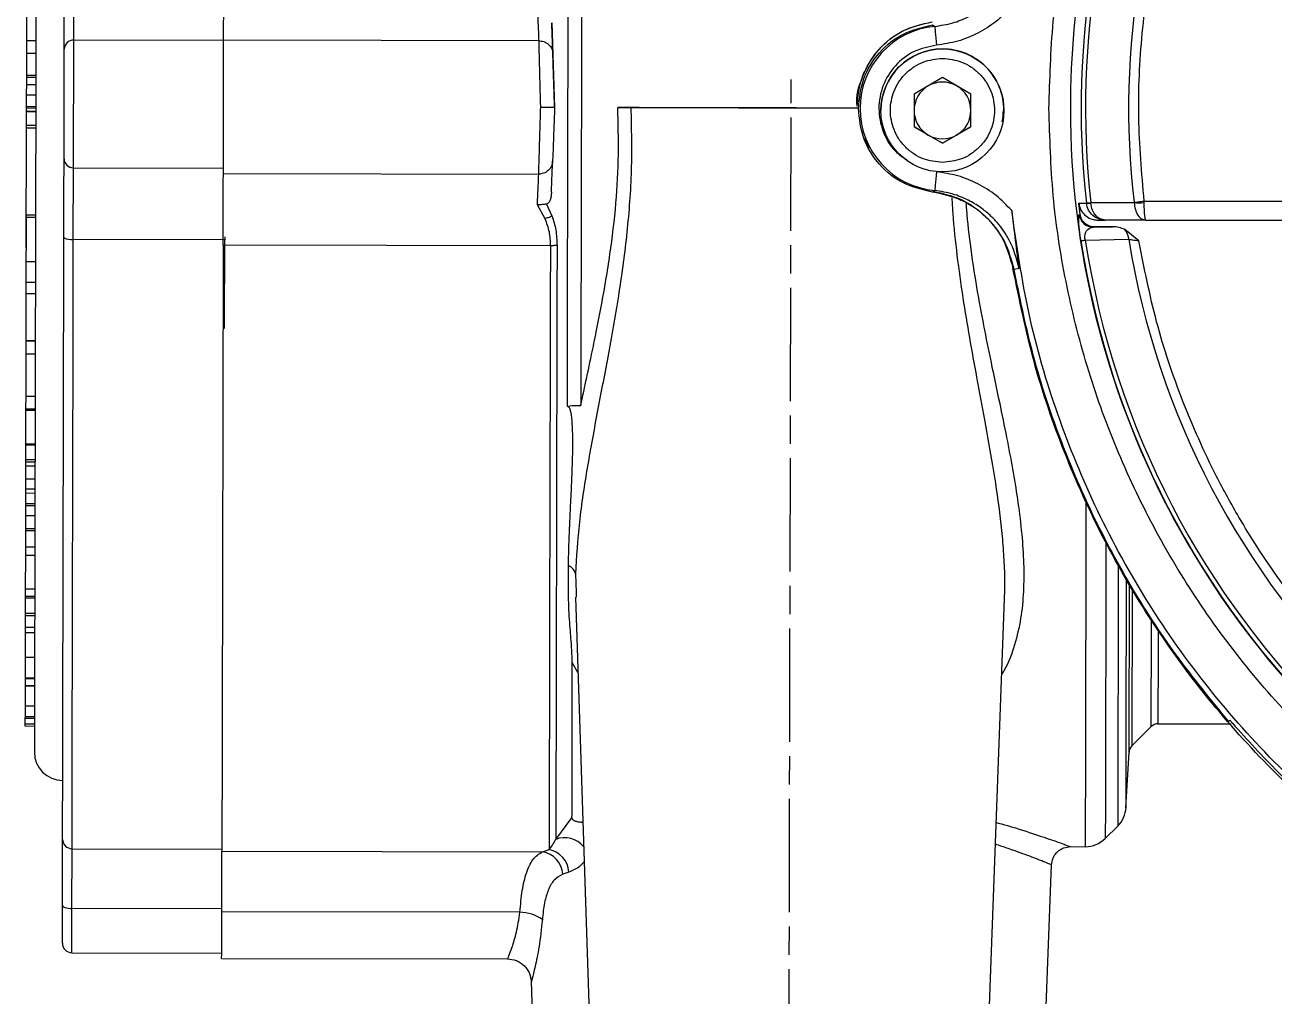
# Model space of a CAD drawing. Header units: millimetres. Extents: x 2251 to 4395, y 932 to 2449.
# Drawn here: x 2674.6 to 2806.7, y 2116.7 to 2219.3 of the extents above; entities that cross this region are included whole.
import ezdxf

# ---------------------------------------------------------------- set-up
doc = ezdxf.new("R2010")
doc.units = ezdxf.units.MM
doc.linetypes.add('AM_ISO08W050', pattern=[18, 12, -1.5, 3, -1.5])
doc.layers.add('AM_7', color=4, linetype='AM_ISO08W050', lineweight=25)

msp = doc.modelspace()

# ---------------------------------------------------------------- linework, layer by layer
at = {"color": 7, "linetype": 'Continuous', "lineweight": 25}
for p, q in [((2679.786, 2217.674), (2679.803, 2225.247)), ((2674.794, 2221.364), (2674.786, 2217.625)), ((2730.321, 2219.505), (2730.614, 2210.56)), ((2770.544, 2219.279), (2770.794, 2219.129)), ((2674.786, 2217.625), (2674.783, 2216.295)), ((2674.786, 2217.625), (2675.786, 2217.623)), ((2679.758, 2204.194), (2679.786, 2217.674)), ((2695.629, 2217.64), (2679.786, 2217.674)), ((2728.931, 2217.612), (2695.629, 2217.683)), ((2674.783, 2216.034), (2674.781, 2215.399)), ((2674.783, 2216.295), (2675.783, 2216.293)), ((2674.783, 2216.295), (2674.783, 2216.116)), ((2674.783, 2216.116), (2674.783, 2216.034)), ((2674.779, 2214.185), (2674.778, 2213.984)), ((2674.781, 2215.052), (2674.779, 2214.185)), ((2674.781, 2215.399), (2674.781, 2215.052)), ((2674.777, 2213.145), (2674.774, 2211.893)), ((2674.776, 2213.001), (2675.776, 2212.999)), ((2674.778, 2213.753), (2674.777, 2213.145)), ((2674.778, 2213.984), (2675.778, 2213.982)), ((2674.778, 2213.984), (2674.778, 2213.753)), ((2674.778, 2213.753), (2675.778, 2213.751)), ((2771.614, 2213.712), (2768.614, 2211.98)), ((2774.614, 2211.98), (2771.614, 2213.712)), ((2674.774, 2211.893), (2674.771, 2210.679)), ((2674.774, 2211.893), (2675.774, 2211.89)), ((2768.614, 2211.98), (2768.614, 2208.516)), ((2774.614, 2208.516), (2774.614, 2211.98)), ((2674.77, 2210.189), (2675.77, 2210.187)), ((2674.77, 2210.189), (2674.77, 2210.131)), ((2674.771, 2210.679), (2675.771, 2210.677)), ((2674.771, 2210.506), (2675.771, 2210.504)), ((2730.614, 2210.56), (2730.614, 2210.56)), ((2737.286, 2210.546), (2762.731, 2210.492)), ((2762.614, 2210.687), (2762.614, 2210.687)), ((2765.114, 2210.255), (2765.114, 2210.255)), ((2765.174, 2210.255), (2765.174, 2210.254)), ((2778.114, 2210.241), (2778.114, 2210.241)), ((2674.77, 2210.131), (2675.77, 2210.129)), ((2674.767, 2208.424), (2674.739, 2195.694)), ((2674.767, 2208.7), (2675.767, 2208.698)), ((2674.767, 2208.7), (2674.767, 2208.424)), ((2674.767, 2208.424), (2675.767, 2208.422)), ((2768.614, 2208.516), (2771.614, 2206.783)), ((2770.114, 2207.65), (2768.614, 2208.516)), ((2771.614, 2206.783), (2770.114, 2207.65)), ((2771.614, 2206.783), (2774.614, 2208.516)), ((2773.114, 2207.65), (2771.614, 2206.783)), ((2774.614, 2208.516), (2773.114, 2207.65)), ((2763.928, 2206.281), (2763.295, 2207.336)), ((2771.614, 2206.783), (2771.614, 2206.783)), ((2679.741, 2196.621), (2679.758, 2204.194)), ((2679.758, 2204.194), (2695.6, 2204.16)), ((2695.599, 2203.587), (2728.901, 2203.516)), ((2770.544, 2201.627), (2770.794, 2201.776)), ((2728.765, 2200.293), (2729.589, 2198.835)), ((2729.757, 2200.356), (2730.337, 2199.099)), ((2786.025, 2200.443), (2786.83, 2200.441)), ((2786.163, 2199.267), (2786.025, 2200.443)), ((2786.828, 2200.459), (2786.83, 2200.441)), ((2787.29, 2200.51), (2791.876, 2200.502)), ((2787.296, 2200.441), (2787.29, 2200.51)), ((2791.876, 2200.502), (2791.873, 2200.542)), ((2792.898, 2200.662), (2843.589, 2200.662)), ((2792.898, 2200.662), (2792.901, 2200.502)), ((2674.746, 2198.96), (2675.746, 2198.958)), ((2675.747, 2199.181), (2674.747, 2199.183)), ((2786.068, 2199.234), (2786.163, 2199.267)), ((2788.016, 2198.662), (2788.804, 2198.662)), ((2788.804, 2198.662), (2788.512, 2198.715)), ((2788.804, 2198.662), (2788.541, 2198.724)), ((2793.099, 2198.662), (2788.804, 2198.662)), ((2793.099, 2198.662), (2843.589, 2198.662)), ((2787.555, 2197.919), (2789.596, 2197.952)), ((2789.596, 2197.952), (2787.652, 2197.952)), ((2792.378, 2196.478), (2790.904, 2197.653)), ((2695.741, 2196.587), (2679.741, 2196.621)), ((2730.169, 2195.944), (2695.583, 2196.018)), ((2695.721, 2187.201), (2695.741, 2196.587)), ((2695.742, 2196.874), (2695.741, 2196.587)), ((2786.707, 2196.546), (2791.307, 2196.629)), ((2674.736, 2194.273), (2674.732, 2192.098)), ((2674.736, 2194.273), (2675.736, 2194.271)), ((2779.711, 2193.544), (2779.194, 2193.425)), ((2674.732, 2192.098), (2674.729, 2190.907)), ((2674.732, 2192.098), (2675.732, 2192.096)), ((2674.729, 2190.907), (2674.719, 2185.947)), ((2674.729, 2190.907), (2675.729, 2190.905)), ((2674.718, 2185.914), (2674.715, 2184.526)), ((2674.719, 2185.947), (2674.718, 2185.914)), ((2674.718, 2185.914), (2675.718, 2185.912)), ((2674.719, 2185.947), (2675.719, 2185.945)), ((2674.715, 2184.526), (2674.706, 2180.041)), ((2674.715, 2184.526), (2675.715, 2184.523)), ((2674.706, 2180.041), (2674.703, 2178.727)), ((2674.706, 2180.041), (2675.706, 2180.039)), ((2674.703, 2178.565), (2674.695, 2175.02)), ((2674.703, 2178.727), (2675.703, 2178.725)), ((2674.703, 2178.727), (2674.703, 2178.565)), ((2674.703, 2178.565), (2675.703, 2178.563)), ((2674.695, 2174.918), (2674.692, 2173.352)), ((2674.695, 2175.02), (2675.695, 2175.018)), ((2674.695, 2175.02), (2674.695, 2174.918)), ((2674.695, 2175.02), (2674.695, 2174.918)), ((2674.695, 2174.918), (2675.695, 2174.916)), ((2674.692, 2173.344), (2674.689, 2172.007)), ((2674.692, 2173.352), (2675.692, 2173.35)), ((2674.689, 2172.007), (2674.686, 2170.955)), ((2674.69, 2172.699), (2675.69, 2172.697)), ((2674.691, 2173.125), (2675.691, 2173.123)), ((2674.687, 2171.3), (2675.687, 2171.298)), ((2674.684, 2169.818), (2674.682, 2168.705)), ((2674.684, 2169.818), (2675.684, 2169.816)), ((2674.685, 2170.267), (2675.685, 2170.264)), ((2674.681, 2168.491), (2674.679, 2167.425)), ((2674.682, 2168.705), (2674.681, 2168.491)), ((2674.681, 2168.491), (2675.681, 2168.489)), ((2674.682, 2168.705), (2675.682, 2168.702)), ((2674.679, 2167.425), (2674.676, 2166.081)), ((2674.679, 2167.425), (2675.679, 2167.423)), ((2674.676, 2165.867), (2674.672, 2164.116)), ((2674.676, 2166.081), (2675.676, 2166.079)), ((2674.676, 2166.081), (2674.676, 2165.867)), ((2674.676, 2165.867), (2675.676, 2165.865)), ((2674.672, 2164.116), (2674.67, 2163.256)), ((2674.672, 2164.116), (2675.672, 2164.114)), ((2674.67, 2163.256), (2674.662, 2159.679)), ((2674.67, 2163.256), (2675.67, 2163.254)), ((2790.197, 2162.279), (2790.138, 2134.619)), ((2732.819, 2161.282), (2732.892, 2159.311)), ((2791.336, 2142.435), (2791.374, 2160.196)), ((2674.66, 2158.733), (2674.657, 2157.123)), ((2674.661, 2158.916), (2674.66, 2158.733)), ((2674.66, 2158.733), (2675.66, 2158.731)), ((2674.662, 2159.679), (2674.661, 2158.916)), ((2674.661, 2158.916), (2675.661, 2158.914)), ((2674.662, 2159.679), (2675.662, 2159.677)), ((2732.818, 2158.823), (2734.4, 2110.552)), ((2732.892, 2159.311), (2732.91, 2158.826)), ((2778.175, 2158.628), (2778.178, 2158.799)), ((2791.664, 2159.76), (2791.629, 2143.089)), ((2776.4, 2110.462), (2778.185, 2158.627)), ((2674.656, 2156.869), (2674.654, 2155.647)), ((2674.657, 2157.123), (2674.656, 2156.869)), ((2674.656, 2156.869), (2675.656, 2156.866)), ((2674.657, 2157.123), (2675.657, 2157.121)), ((2674.653, 2155.08), (2674.647, 2152.478)), ((2674.654, 2155.647), (2674.653, 2155.08)), ((2674.653, 2155.08), (2675.653, 2155.078)), ((2674.654, 2155.647), (2675.654, 2155.645)), ((2674.647, 2152.478), (2674.642, 2150.284)), ((2674.647, 2152.478), (2675.647, 2152.476)), ((2733.079, 2150.849), (2732.489, 2151.909)), ((2674.641, 2149.476), (2674.64, 2149.432)), ((2674.642, 2150.216), (2674.641, 2149.476)), ((2674.641, 2149.476), (2675.641, 2149.474)), ((2674.642, 2150.284), (2675.642, 2150.281)), ((2674.642, 2150.284), (2674.642, 2150.216)), ((2674.642, 2150.216), (2675.642, 2150.214)), ((2674.64, 2149.432), (2674.636, 2147.336)), ((2674.64, 2149.432), (2675.64, 2149.43)), ((2674.636, 2147.336), (2674.634, 2146.202)), ((2674.636, 2147.336), (2675.636, 2147.334)), ((2674.633, 2146.03), (2674.632, 2145.415)), ((2674.634, 2146.202), (2674.633, 2146.03)), ((2674.633, 2146.03), (2675.633, 2146.028)), ((2674.634, 2146.202), (2675.634, 2146.199)), ((2801.865, 2145.699), (2801.976, 2145.81)), ((2674.632, 2145.415), (2674.631, 2145.194)), ((2674.631, 2145.194), (2675.631, 2145.192)), ((2674.632, 2145.415), (2675.632, 2145.413)), ((2791.629, 2143.089), (2793.681, 2145.133)), ((2794.389, 2145.424), (2802.138, 2145.408)), ((2791.014, 2136.546), (2791.336, 2142.435)), ((2730.742, 2133.216), (2732.454, 2135.48)), ((2733.393, 2135.036), (2733.596, 2135.089)), ((2733.393, 2135.036), (2733.599, 2134.984)), ((2788.828, 2133.315), (2790.138, 2134.619)), ((2785.147, 2132.444), (2786.705, 2132.441)), ((2679.59, 2125.903), (2679.604, 2132.225)), ((2679.604, 2132.225), (2695.446, 2132.191)), ((2695.446, 2131.983), (2729.322, 2131.91)), ((2729.322, 2131.91), (2730.032, 2132.13)), ((2732.132, 2129.762), (2731.481, 2129.535)), ((2782.4, 2110.45), (2783.144, 2130.518)), ((2679.58, 2121.234), (2679.59, 2125.903)), ((2695.433, 2125.869), (2679.59, 2125.903)), ((2726.949, 2125.503), (2695.432, 2125.571)), ((2679.58, 2121.234), (2695.423, 2121.2)), ((2695.422, 2120.636), (2725.658, 2120.571)), ((2728.15, 2118.189), (2728.4, 2110.565))]:
    msp.add_line(p, q, dxfattribs=at)
at = {"color": 7, "linetype": 'Continuous', "lineweight": 25, "flags": 128}
for points in [[(2733.467, 2221.969), (2733.455, 2216.52), (2733.443, 2211.042), (2733.432, 2205.561), (2733.42, 2200.105), (2733.409, 2194.701), (2733.397, 2189.375), (2733.386, 2184.154), (2733.375, 2179.063)], [(2731.961, 2178.95), (2731.971, 2183.886), (2731.982, 2188.943), (2731.993, 2194.099), (2732.004, 2199.331), (2732.016, 2204.613), (2732.027, 2209.924), (2732.038, 2215.236), (2732.05, 2220.528)], [(2770.794, 2219.129), (2770.798, 2219.085), (2770.809, 2218.968), (2770.826, 2218.782), (2770.85, 2218.534), (2770.878, 2218.234), (2770.911, 2217.893), (2770.946, 2217.523), (2770.982, 2217.139)], [(2770.982, 2203.767), (2770.946, 2203.383), (2770.911, 2203.013), (2770.878, 2202.672), (2770.85, 2202.372), (2770.826, 2202.124), (2770.809, 2201.938), (2770.798, 2201.82), (2770.794, 2201.776)], [(2786.828, 2200.459), (2786.842, 2200.46), (2786.869, 2200.463), (2786.91, 2200.468), (2786.963, 2200.474), (2787.028, 2200.481), (2787.105, 2200.489), (2787.192, 2200.499), (2787.29, 2200.51)], [(2791.873, 2200.542), (2791.98, 2200.555), (2792.095, 2200.568), (2792.217, 2200.583), (2792.346, 2200.598), (2792.48, 2200.613), (2792.617, 2200.629), (2792.757, 2200.646), (2792.898, 2200.662)], [(2787.555, 2197.919), (2787.609, 2197.937), (2787.652, 2197.952)], [(2679.604, 2132.225), (2679.606, 2133.365), (2679.609, 2134.857), (2679.613, 2136.692), (2679.618, 2138.864), (2679.623, 2141.361), (2679.629, 2144.174), (2679.636, 2147.288), (2679.643, 2150.691), (2679.651, 2154.366), (2679.659, 2158.297), (2679.668, 2162.466), (2679.678, 2166.854), (2679.688, 2171.442), (2679.698, 2176.209), (2679.708, 2181.133), (2679.719, 2186.192), (2679.73, 2191.362), (2679.741, 2196.621)], [(2730.169, 2195.944), (2730.157, 2190.484), (2730.145, 2185.123), (2730.134, 2179.886), (2730.123, 2174.799), (2730.113, 2169.887), (2730.103, 2165.173), (2730.093, 2160.681), (2730.084, 2156.433), (2730.076, 2152.45), (2730.068, 2148.751), (2730.06, 2145.353), (2730.054, 2142.275), (2730.048, 2139.53), (2730.043, 2137.132), (2730.038, 2135.093), (2730.035, 2133.423), (2730.032, 2132.13)], [(2730.876, 2195.996), (2730.865, 2190.764), (2730.854, 2185.622), (2730.843, 2180.592), (2730.832, 2175.698), (2730.822, 2170.961), (2730.813, 2166.404), (2730.803, 2162.046), (2730.794, 2157.907), (2730.786, 2154.006), (2730.778, 2150.36), (2730.771, 2146.986), (2730.764, 2143.9), (2730.758, 2141.115), (2730.753, 2138.644), (2730.749, 2136.497), (2730.745, 2134.685), (2730.742, 2133.216)], [(2786.247, 2196.475), (2786.261, 2196.477), (2786.289, 2196.481), (2786.329, 2196.488), (2786.381, 2196.496), (2786.446, 2196.506), (2786.523, 2196.518), (2786.61, 2196.531), (2786.707, 2196.546)], [(2786.783, 2169.183), (2786.781, 2168.326), (2786.772, 2164.022), (2786.763, 2159.927), (2786.755, 2156.059), (2786.747, 2152.435), (2786.74, 2149.072), (2786.733, 2145.984), (2786.727, 2143.186), (2786.722, 2140.691), (2786.717, 2138.508), (2786.714, 2136.649), (2786.71, 2135.122), (2786.708, 2133.933), (2786.706, 2133.087), (2786.705, 2132.59), (2786.705, 2132.441)], [(2788.894, 2164.5), (2788.892, 2163.459), (2788.883, 2159.399), (2788.875, 2155.577), (2788.868, 2152.01), (2788.861, 2148.715), (2788.854, 2145.707), (2788.848, 2143), (2788.843, 2140.606), (2788.839, 2138.538), (2788.835, 2136.803), (2788.832, 2135.411), (2788.83, 2134.369), (2788.828, 2133.68), (2788.828, 2133.347), (2788.828, 2133.315)], [(2678.591, 2126.256), (2678.61, 2126.188), (2678.667, 2126.122), (2678.759, 2126.061), (2678.883, 2126.007), (2679.035, 2125.963), (2679.208, 2125.93), (2679.395, 2125.91), (2679.59, 2125.903)]]:
    msp.add_lwpolyline(points, dxfattribs=at)
at = {"color": 7, "linetype": 'Continuous', "lineweight": 25}
msp.add_circle((2771.614, 2210.248), 6.5, dxfattribs=at)
for centre, radius, start, end in [((2876.614, 2210.452), 91.48, 295.79271, 180), ((2876.614, 2210.452), 90.341, 353.64897, 186.35103), ((2876.614, 2210.452), 89.875, 353.64897, 186.35103), ((2876.614, 2210.452), 85.319, 353.33017, 186.66983), ((2771.614, 2210.453), 8.715, 95.40246, 264.59754), ((2679.753, 2216.705), 0.97, 88.05077, 177.92611), ((2771.614, 2210.248), 6.5, 90, 179.93876), ((2771.614, 2210.248), 6.5, 359.93876, 90), ((2771.614, 2210.248), 3, 120, 180), ((2771.614, 2210.248), 3, 60, 120), ((2771.614, 2210.248), 3, 0, 60), ((2771.614, 2210.248), 3, 180, 240), ((2771.614, 2210.248), 3, 300, 0), ((2876.614, 2210.452), 91.48, 180, 290.22656), ((2771.614, 2210.248), 3, 240, 300), ((2679.729, 2205.163), 0.97, 181.82891, 271.70426), ((2787.063, 2202.267), 1.84, 262.72784, 277.27081), ((2792.388, 2214.824), 14.332, 267.94958, 272.05017), ((2787.557, 2199.419), 1.5, 187.07071, 269.91276), ((2789.547, 2196.526), 1.764, 3.33536, 39.6988), ((2679.503, 2198.154), 1.551, 240.61194, 278.85648), ((2876.614, 2210.452), 91.441, 188.79238, 262.46584), ((2876.614, 2210.452), 90.976, 188.79238, 262.46584), ((2876.614, 2210.452), 86.42, 189.2043, 262.12076), ((2794.387, 2144.424), 1, 89.87803, 134.86738), ((2792.334, 2142.38), 1, 134.87751, 176.87751), ((2678.626, 2142.436), 3, 179.87751, 269.87751), ((2788.021, 2136.745), 3, 314.87751, 356.87751), ((2679.598, 2133.217), 0.992, 180.34725, 270.33968), ((2731.651, 2130.674), 2.7, 41.22775, 109.68883), ((2786.711, 2135.441), 3, 269.87751, 314.87751), ((2728.889, 2129.347), 2.599, 4.13755, 80.39959), ((2729.52, 2129.561), 2.62, 4.39901, 78.72064), ((2726.971, 2121.547), 3.957, 53.57818, 90.31639), ((2679.582, 2122.234), 1, 179.87751, 269.87751)]:
    msp.add_arc(centre, radius, start, end, dxfattribs=at)
msp.add_ellipse((2771.614, 2210.248), major_axis=(0.003, 6.44), ratio=0.9999906, start_param=4.5235268, end_param=4.7129235, dxfattribs=at)
for points in [[(2782.874, 2210.453), (2782.961, 2213.521), (2783.135, 2219.656), (2784.538, 2228.77), (2786.763, 2237.708), (2789.871, 2246.383), (2793.809, 2254.713), (2798.547, 2262.616), (2804.035, 2270.017), (2810.223, 2276.844), (2817.05, 2283.032), (2824.451, 2288.52), (2832.354, 2293.258), (2840.684, 2297.196), (2849.359, 2300.304), (2858.297, 2302.529), (2867.411, 2303.932), (2873.546, 2304.106), (2876.614, 2304.193)], [(2876.614, 2294.739), (2873.651, 2294.648), (2867.726, 2294.468), (2858.937, 2293.013), (2850.344, 2290.708), (2842.043, 2287.493), (2834.126, 2283.427), (2826.681, 2278.549), (2819.791, 2272.916), (2813.532, 2266.588), (2807.973, 2259.636), (2803.178, 2252.138), (2799.198, 2244.177), (2796.079, 2235.841), (2793.851, 2227.223), (2792.559, 2218.421), (2792.135, 2209.522), (2792.644, 2203.615), (2792.898, 2200.662)], [(2695.629, 2217.683), (2695.63, 2218.04), (2695.631, 2218.754), (2695.635, 2220.553), (2695.64, 2222.735), (2695.644, 2224.414), (2695.645, 2225.253)], [(2762.724, 2210.453), (2762.837, 2211.528), (2763.064, 2213.679), (2764.828, 2216.465), (2767.382, 2218.552), (2769.49, 2219.036), (2770.544, 2219.279)], [(2695.599, 2203.587), (2695.6, 2203.912), (2695.601, 2204.562), (2695.605, 2206.274), (2695.609, 2208.342), (2695.614, 2210.635), (2695.619, 2212.928), (2695.623, 2214.997), (2695.627, 2216.708), (2695.628, 2217.358), (2695.629, 2217.683)], [(2755.614, 2210.507), (2754.054, 2210.51), (2750.935, 2210.517), (2746.438, 2210.526), (2742.23, 2210.535), (2739.859, 2210.541), (2738.673, 2210.543)], [(2770.544, 2201.627), (2769.49, 2201.869), (2767.382, 2202.354), (2764.828, 2204.441), (2763.064, 2207.227), (2762.837, 2209.378), (2762.724, 2210.453)], [(2876.614, 2116.712), (2873.546, 2116.799), (2867.411, 2116.973), (2858.297, 2118.377), (2849.359, 2120.602), (2840.684, 2123.71), (2832.354, 2127.648), (2824.451, 2132.385), (2817.05, 2137.874), (2810.223, 2144.062), (2804.035, 2150.889), (2798.547, 2158.29), (2793.809, 2166.193), (2789.871, 2174.522), (2786.763, 2183.198), (2784.538, 2192.136), (2783.135, 2201.25), (2782.961, 2207.385), (2782.874, 2210.453)], [(2695.583, 2196.018), (2695.585, 2196.857), (2695.588, 2198.535), (2695.593, 2200.718), (2695.597, 2202.517), (2695.598, 2203.23), (2695.599, 2203.587)], [(2865.825, 2112.779), (2862.173, 2113.303), (2854.87, 2114.351), (2844.227, 2117.471), (2833.984, 2121.679), (2824.283, 2127.034), (2815.244, 2133.439), (2806.982, 2140.82), (2799.6, 2149.082), (2793.196, 2158.122), (2787.84, 2167.822), (2783.632, 2178.065), (2780.513, 2188.708), (2779.465, 2196.012), (2778.941, 2199.663)], [(2695.583, 2196.018), (2695.577, 2193.403), (2695.566, 2188.173), (2695.55, 2180.594), (2695.534, 2173.306), (2695.52, 2166.395), (2695.506, 2159.929), (2695.493, 2153.972), (2695.481, 2148.584), (2695.471, 2143.821), (2695.463, 2139.724), (2695.455, 2136.356), (2695.45, 2133.677), (2695.447, 2132.547), (2695.446, 2131.983)], [(2730.876, 2195.996), (2730.827, 2195.988), (2730.729, 2195.972), (2730.553, 2195.956), (2730.365, 2195.945), (2730.234, 2195.944), (2730.169, 2195.944)], [(2859.282, 2112.982), (2855.988, 2113.668), (2849.399, 2115.041), (2839.847, 2118.362), (2830.664, 2122.566), (2821.961, 2127.701), (2813.824, 2133.691), (2806.34, 2140.478), (2799.584, 2147.992), (2793.63, 2156.154), (2788.531, 2164.879), (2784.367, 2174.08), (2781.087, 2183.646), (2779.742, 2190.241), (2779.07, 2193.538)], [(2801.865, 2145.699), (2799.978, 2147.995), (2796.203, 2152.589), (2791.358, 2160.089), (2787.158, 2167.96), (2783.711, 2176.189), (2780.958, 2184.684), (2779.782, 2190.511), (2779.194, 2193.425)], [(2801.976, 2145.81), (2803.553, 2144.055), (2806.705, 2140.544), (2810.216, 2137.391), (2811.971, 2135.815)], [(2695.432, 2125.571), (2695.434, 2126.362), (2695.437, 2127.944), (2695.441, 2129.857), (2695.445, 2131.317), (2695.445, 2131.761), (2695.446, 2131.983)], [(2695.422, 2120.636), (2695.422, 2120.703), (2695.422, 2120.839), (2695.424, 2121.907), (2695.428, 2123.486), (2695.431, 2124.876), (2695.432, 2125.571)]]:
    msp.add_open_spline(points, degree=3, dxfattribs=at)
for points, knots in [([(2675.918, 2279.442), (2675.918, 2279.388), (2675.918, 2279.278), (2675.916, 2278.368), (2675.913, 2276.882), (2675.908, 2274.708), (2675.902, 2271.877), (2675.895, 2268.363), (2675.886, 2264.209), (2675.876, 2259.466), (2675.864, 2254.204), (2675.852, 2248.513), (2675.839, 2242.49), (2675.826, 2236.267), (2675.812, 2229.901), (2675.799, 2223.549), (2675.785, 2217.21), (2675.776, 2213.032), (2675.772, 2210.943)], [0, 0, 0, 0, 0.058246, 0.1164969, 0.1782401, 0.2399881, 0.303803, 0.3686255, 0.4341376, 0.5, 0.5658624, 0.6313745, 0.696197, 0.7600119, 0.821755, 0.8835031, 0.9417503, 1, 1, 1, 1]), ([(2770.794, 2219.129), (2771.435, 2219.226), (2772.658, 2219.41), (2774.137, 2220.012), (2775.226, 2220.628), (2775.992, 2221.17), (2777.28, 2222.265), (2778.86, 2224.223), (2779.431, 2226.33), (2779.711, 2227.362)], [0, 0, 0, 0, 0.1490589, 0.284486, 0.365253, 0.4374072, 0.5004523, 0.7554674, 1, 1, 1, 1]), ([(2678.784, 2216.74), (2678.785, 2217.131), (2678.787, 2217.926), (2678.791, 2219.916), (2678.796, 2222.33), (2678.8, 2224.167), (2678.802, 2225.07)], [0, 0, 0, 0, 0.2457963, 0.5, 0.7542037, 1, 1, 1, 1]), ([(2728.809, 2220.835), (2728.836, 2220.12), (2728.888, 2218.737), (2728.917, 2217.978), (2728.931, 2217.612)], [0, 0, 0, 0, 0.5167256, 1, 1, 1, 1]), ([(2778.941, 2221.242), (2778.407, 2220.69), (2777.342, 2219.588), (2775.385, 2218.369), (2773.257, 2217.482), (2771.742, 2217.253), (2770.982, 2217.139)], [0, 0, 0, 0, 0.250755, 0.4999887, 0.7492331, 1, 1, 1, 1]), ([(2730.427, 2216.251), (2730.415, 2216.636), (2730.389, 2217.418), (2730.344, 2218.802), (2730.321, 2219.505)], [0, 0, 0, 0, 0.49215484, 1, 1, 1, 1]), ([(2762.616, 2210.687), (2762.616, 2210.69), (2762.423, 2211.755), (2763.107, 2213.965), (2764.709, 2216.762), (2767.335, 2218.873), (2769.456, 2219.365), (2770.517, 2219.61)], [0, 0, 0, 0, 0.0007305, 0.2505479, 0.5003652, 0.7501826, 1, 1, 1, 1]), ([(2762.614, 2210.697), (2762.669, 2211.443), (2762.76, 2212.697), (2763.497, 2214.749), (2764.881, 2216.9), (2767.362, 2218.891), (2769.488, 2219.376), (2770.517, 2219.61)], [0, 0, 0, 0, 0.1721657, 0.2895759, 0.5005369, 0.7581236, 1, 1, 1, 1]), ([(2728.931, 2217.612), (2728.938, 2217.346), (2728.952, 2216.806), (2728.987, 2215.405), (2729.03, 2213.819), (2729.072, 2212.154), (2729.099, 2211.12), (2729.113, 2210.563)], [0, 0, 0, 0, 0.210699, 0.4283077, 0.6613624, 0.8175755, 1, 1, 1, 1]), ([(2728.931, 2217.612), (2729.116, 2217.593), (2729.5, 2217.555), (2729.998, 2217.243), (2730.348, 2216.785), (2730.402, 2216.425), (2730.427, 2216.251)], [0, 0, 0, 0, 0.2401532, 0.4994831, 0.7591014, 1, 1, 1, 1]), ([(2770.982, 2217.139), (2770.168, 2216.972), (2768.539, 2216.639), (2766.534, 2215.065), (2765.208, 2212.936), (2764.741, 2210.447), (2765.221, 2207.994), (2766.32, 2206.041), (2767.435, 2205.298), (2767.861, 2205.015)], [0, 0, 0, 0, 0.1511127, 0.3022254, 0.453338, 0.6044507, 0.7555634, 0.9066761, 1, 1, 1, 1]), ([(2674.783, 2216.295), (2674.782, 2215.821), (2674.78, 2214.738), (2674.779, 2214.177), (2674.779, 2214.024), (2674.778, 2213.984)], [0, 0, 0, 0, 0.3643853, 0.8308514, 1, 1, 1, 1]), ([(2678.772, 2210.936), (2678.773, 2211.548), (2678.776, 2212.8), (2678.78, 2214.517), (2678.783, 2215.935), (2678.784, 2216.476), (2678.784, 2216.74)], [0, 0, 0, 0, 0.24417795, 0.5, 0.75582205, 1, 1, 1, 1]), ([(2730.614, 2210.56), (2730.594, 2211.176), (2730.553, 2212.408), (2730.499, 2214.079), (2730.453, 2215.464), (2730.436, 2215.989), (2730.427, 2216.251)], [0, 0, 0, 0, 0.2499144, 0.4998312, 0.749722, 1, 1, 1, 1]), ([(2771.614, 2204.748), (2770.922, 2204.821), (2769.858, 2204.934), (2768.577, 2205.62), (2767.697, 2206.33), (2766.982, 2207.211), (2766.318, 2208.491), (2765.981, 2210.248), (2766.318, 2212.004), (2766.982, 2213.284), (2767.697, 2214.165), (2768.577, 2214.875), (2769.858, 2215.561), (2770.922, 2215.674), (2771.614, 2215.748)], [0, 0, 0, 0, 0.1197284, 0.1841803, 0.25, 0.3158197, 0.3802716, 0.5, 0.6197284, 0.6841803, 0.75, 0.8158197, 0.8802716, 1, 1, 1, 1]), ([(2771.614, 2215.748), (2772.306, 2215.674), (2773.37, 2215.561), (2774.651, 2214.875), (2775.531, 2214.165), (2776.245, 2213.284), (2776.909, 2212.004), (2777.247, 2210.248), (2776.909, 2208.491), (2776.245, 2207.211), (2775.531, 2206.33), (2774.651, 2205.62), (2773.37, 2204.934), (2772.306, 2204.821), (2771.614, 2204.748)], [0, 0, 0, 0, 0.1197284, 0.1841803, 0.25, 0.3158197, 0.3802716, 0.5, 0.6197284, 0.6841803, 0.75, 0.8158197, 0.8802716, 1, 1, 1, 1]), ([(2674.778, 2213.753), (2674.778, 2213.725), (2674.778, 2213.67), (2674.777, 2213.52), (2674.777, 2213.31), (2674.777, 2213.131), (2674.776, 2213.023), (2674.776, 2213.001)], [0, 0, 0, 0, 0.2821351, 0.5661087, 0.7576061, 0.9501635, 1, 1, 1, 1]), ([(2674.771, 2210.649), (2674.771, 2210.578), (2674.771, 2210.361), (2674.77, 2210.258), (2674.77, 2210.189)], [0, 0, 0, 0, 0.3322323, 1, 1, 1, 1]), ([(2674.771, 2210.679), (2674.771, 2210.676), (2674.771, 2210.669), (2674.771, 2210.61), (2674.771, 2210.541), (2674.771, 2210.506)], [0, 0, 0, 0, 0.35686, 0.67714, 1, 1, 1, 1]), ([(2675.772, 2210.943), (2675.767, 2208.854), (2675.759, 2204.675), (2675.745, 2198.337), (2675.731, 2191.984), (2675.718, 2185.618), (2675.705, 2179.395), (2675.692, 2173.373), (2675.679, 2167.681), (2675.668, 2162.419), (2675.658, 2157.676), (2675.649, 2153.522), (2675.642, 2150.008), (2675.636, 2147.177), (2675.631, 2145.003), (2675.628, 2143.517), (2675.626, 2142.607), (2675.626, 2142.498), (2675.626, 2142.443)], [0, 0, 0, 0, 0.0582472, 0.1164969, 0.1782401, 0.2399881, 0.303803, 0.3686255, 0.4341376, 0.5, 0.5658624, 0.6313745, 0.696197, 0.7600119, 0.821755, 0.8835031, 0.9417491, 1, 1, 1, 1]), ([(2678.76, 2205.132), (2678.76, 2205.396), (2678.761, 2205.937), (2678.764, 2207.356), (2678.768, 2209.072), (2678.771, 2210.324), (2678.772, 2210.936)], [0, 0, 0, 0, 0.244178, 0.5, 0.755822, 1, 1, 1, 1]), ([(2729.113, 2210.563), (2729.096, 2210.007), (2729.066, 2208.973), (2729.016, 2207.308), (2728.966, 2205.722), (2728.925, 2204.321), (2728.909, 2203.781), (2728.901, 2203.516)], [0, 0, 0, 0, 0.1824675, 0.3387374, 0.5719456, 0.7894595, 1, 1, 1, 1]), ([(2730.614, 2210.56), (2730.601, 2210.56), (2730.572, 2210.56), (2730.352, 2210.561), (2730.066, 2210.563), (2729.782, 2210.564), (2729.457, 2210.565), (2729.227, 2210.564), (2729.113, 2210.563)], [0, 0, 0, 0, 0.18847997, 0.42721358, 0.56362109, 0.70735592, 0.85432769, 1, 1, 1, 1]), ([(2730.614, 2210.56), (2730.591, 2209.942), (2730.546, 2208.714), (2730.484, 2207.053), (2730.433, 2205.665), (2730.413, 2205.138), (2730.403, 2204.87)], [0, 0, 0, 0, 0.25071243, 0.49860627, 0.74572197, 1, 1, 1, 1]), ([(2738.673, 2210.543), (2738.722, 2208.335), (2738.82, 2203.92), (2738.313, 2197.387), (2737.445, 2190.911), (2736.331, 2184.632), (2735.146, 2178.497), (2734.049, 2172.544), (2733.147, 2166.747), (2732.927, 2163.078), (2732.819, 2161.282)], [0, 0, 0, 0, 0.1250292, 0.2499672, 0.3728497, 0.5015606, 0.6239941, 0.7479003, 0.8765979, 1, 1, 1, 1]), ([(2733.375, 2179.063), (2733.53, 2179.786), (2733.91, 2181.56), (2734.466, 2184.159), (2735.049, 2186.972), (2735.566, 2189.61), (2736.055, 2192.345), (2736.62, 2195.93), (2737.137, 2200.339), (2737.436, 2205.527), (2737.336, 2208.896), (2737.286, 2210.546)], [0, 0, 0, 0, 0.0735541, 0.1803514, 0.2595907, 0.3508784, 0.4369274, 0.5223462, 0.6912899, 0.8487585, 1, 1, 1, 1]), ([(2738.673, 2210.543), (2738.5, 2210.543), (2738.212, 2210.544), (2737.722, 2210.545), (2737.432, 2210.546), (2737.286, 2210.546)], [0, 0, 0, 0, 0.4297583, 0.7147964, 1, 1, 1, 1]), ([(2762.731, 2210.492), (2761.914, 2210.493), (2759.613, 2210.498), (2757.182, 2210.504), (2755.614, 2210.507)], [0, 0, 0, 0, 0.35526271, 1, 1, 1, 1]), ([(2674.77, 2210.13), (2674.769, 2209.727), (2674.768, 2209.037), (2674.767, 2208.799), (2674.767, 2208.7)], [0, 0, 0, 0, 0.58376, 1, 1, 1, 1]), ([(2678.742, 2196.803), (2678.744, 2197.706), (2678.748, 2199.542), (2678.753, 2201.956), (2678.757, 2203.946), (2678.759, 2204.741), (2678.76, 2205.132)], [0, 0, 0, 0, 0.2457963, 0.5, 0.7542037, 1, 1, 1, 1]), ([(2730.403, 2204.87), (2730.377, 2204.697), (2730.322, 2204.337), (2729.97, 2203.881), (2729.47, 2203.57), (2729.086, 2203.534), (2728.901, 2203.516)], [0, 0, 0, 0, 0.2408964, 0.5005148, 0.7598458, 1, 1, 1, 1]), ([(2730.283, 2201.617), (2730.308, 2202.315), (2730.36, 2203.7), (2730.389, 2204.482), (2730.403, 2204.87)], [0, 0, 0, 0, 0.5043694, 1, 1, 1, 1]), ([(2778.941, 2199.663), (2778.407, 2200.216), (2777.342, 2201.318), (2775.385, 2202.537), (2773.257, 2203.424), (2771.742, 2203.652), (2770.982, 2203.767)], [0, 0, 0, 0, 0.250755, 0.4999887, 0.7492331, 1, 1, 1, 1]), ([(2728.901, 2203.516), (2728.886, 2203.149), (2728.853, 2202.391), (2728.795, 2201.008), (2728.765, 2200.293)], [0, 0, 0, 0, 0.4833289, 1, 1, 1, 1]), ([(2730.283, 2201.617), (2730.273, 2201.468), (2730.254, 2201.186), (2730.172, 2200.848), (2730.075, 2200.624), (2729.985, 2200.491), (2729.877, 2200.392), (2729.797, 2200.368), (2729.757, 2200.356)], [0, 0, 0, 0, 0.2899249, 0.5479671, 0.6695696, 0.7795481, 0.889482, 1, 1, 1, 1]), ([(2779.194, 2193.425), (2778.913, 2194.457), (2778.352, 2196.519), (2776.333, 2199.063), (2773.684, 2200.945), (2771.591, 2201.4), (2770.544, 2201.627)], [0, 0, 0, 0, 0.2500466, 0.4994486, 0.7493959, 1, 1, 1, 1]), ([(2770.659, 2201.696), (2771.637, 2201.477), (2773.655, 2201.025), (2776.23, 2199.165), (2778.237, 2196.625), (2778.792, 2194.567), (2779.07, 2193.538)], [0, 0, 0, 0, 0.2386895, 0.4924596, 0.7462298, 1, 1, 1, 1]), ([(2779.711, 2193.544), (2779.436, 2194.578), (2779.066, 2195.971), (2778.111, 2197.505), (2777.432, 2198.386), (2776.617, 2199.225), (2775.599, 2200.051), (2774.287, 2200.833), (2772.658, 2201.495), (2771.435, 2201.68), (2770.794, 2201.776)], [0, 0, 0, 0, 0.2442896, 0.329036, 0.4144898, 0.500125, 0.5979924, 0.7157703, 0.8510724, 1, 1, 1, 1]), ([(2778.178, 2158.799), (2778.194, 2159.329), (2778.232, 2160.623), (2778.149, 2162.764), (2777.967, 2165.219), (2777.599, 2168.521), (2776.984, 2172.614), (2776.131, 2177.391), (2775.283, 2181.91), (2774.497, 2186.214), (2773.775, 2190.51), (2773.169, 2194.884), (2772.777, 2198.422), (2772.669, 2200.468), (2772.64, 2201.022)], [0, 0, 0, 0, 0.0433409, 0.1057315, 0.1690542, 0.2334738, 0.3560005, 0.4712292, 0.5764178, 0.6730238, 0.7674205, 0.8671142, 0.9640265, 1, 1, 1, 1]), ([(2729.757, 2200.356), (2729.614, 2200.329), (2729.323, 2200.275), (2728.953, 2200.287), (2728.765, 2200.293)], [0, 0, 0, 0, 0.4935466, 1, 1, 1, 1]), ([(2774.099, 2200.406), (2774.112, 2200.199), (2774.211, 2198.585), (2774.612, 2195.414), (2775.264, 2191.16), (2776.051, 2187.001), (2776.875, 2182.971), (2777.708, 2179.04), (2778.468, 2175.327), (2779.101, 2171.967), (2779.628, 2168.705), (2780.019, 2165.496), (2780.228, 2162.367), (2780.21, 2159.39), (2779.932, 2156.508), (2779.271, 2153.729), (2778.582, 2151.778), (2777.978, 2150.832), (2777.891, 2150.696)], [0, 0, 0, 0, 0.0106831, 0.0830391, 0.1654713, 0.2356481, 0.3074556, 0.3870321, 0.4564613, 0.5207151, 0.5842217, 0.6523923, 0.7186099, 0.7834568, 0.8491663, 0.917494, 0.9880997, 1, 1, 1, 1]), ([(2778.941, 2199.663), (2779.061, 2198.595), (2779.302, 2196.449), (2779.574, 2194.516), (2779.711, 2193.544)], [0, 0, 0, 0, 0.4975573, 1, 1, 1, 1]), ([(2786.025, 2200.443), (2786.074, 2200.215), (2786.177, 2199.736), (2786.644, 2199.145), (2787.234, 2198.784), (2787.714, 2198.671), (2787.957, 2198.664), (2788.016, 2198.662)], [0, 0, 0, 0, 0.2384851, 0.4994878, 0.7493253, 0.9396747, 1, 1, 1, 1]), ([(2788.512, 2198.715), (2788.378, 2198.731), (2788.007, 2198.777), (2787.475, 2199.128), (2786.993, 2199.703), (2786.885, 2200.193), (2786.83, 2200.441)], [0, 0, 0, 0, 0.1562506, 0.4311733, 0.712703, 1, 1, 1, 1]), ([(2788.541, 2198.724), (2788.452, 2198.739), (2788.182, 2198.784), (2787.789, 2199.129), (2787.42, 2199.703), (2787.337, 2200.193), (2787.296, 2200.441)], [0, 0, 0, 0, 0.13857897, 0.41925966, 0.7066858, 1, 1, 1, 1]), ([(2791.876, 2200.502), (2791.906, 2200.248), (2791.966, 2199.745), (2792.262, 2199.143), (2792.652, 2198.739), (2792.951, 2198.688), (2793.099, 2198.662)], [0, 0, 0, 0, 0.2577147, 0.5100976, 0.7565093, 1, 1, 1, 1]), ([(2792.901, 2200.502), (2792.906, 2200.264), (2792.915, 2199.772), (2792.958, 2199.193), (2793.009, 2198.859), (2793.055, 2198.692), (2793.084, 2198.673), (2793.099, 2198.662)], [0, 0, 0, 0, 0.24183895, 0.49912391, 0.70899919, 0.84445044, 1, 1, 1, 1]), ([(2674.746, 2198.96), (2674.746, 2198.774), (2674.745, 2198.477), (2674.744, 2197.685), (2674.742, 2196.832), (2674.74, 2195.783), (2674.738, 2194.906), (2674.737, 2194.382), (2674.736, 2194.273)], [0, 0, 0, 0, 0.2971115, 0.4738096, 0.6178895, 0.7619023, 0.9507985, 1, 1, 1, 1]), ([(2674.747, 2199.14), (2674.747, 2199.152), (2674.747, 2199.205), (2674.747, 2199.066), (2674.746, 2198.96)], [0, 0, 0, 0, 0.23224333, 1, 1, 1, 1]), ([(2730.337, 2199.099), (2730.24, 2199.046), (2730.088, 2198.96), (2729.82, 2198.876), (2729.667, 2198.849), (2729.589, 2198.835)], [0, 0, 0, 0, 0.45438397, 0.71895422, 1, 1, 1, 1]), ([(2729.589, 2198.835), (2729.759, 2198.375), (2730.091, 2197.474), (2730.143, 2196.446), (2730.169, 2195.944)], [0, 0, 0, 0, 0.5115088, 1, 1, 1, 1]), ([(2730.337, 2199.099), (2730.493, 2198.611), (2730.804, 2197.636), (2730.852, 2196.542), (2730.876, 2195.996)], [0, 0, 0, 0, 0.5006519, 1, 1, 1, 1]), ([(2786.247, 2196.475), (2786.216, 2196.685), (2786.153, 2197.118), (2786.086, 2197.699), (2786.04, 2198.204), (2786.01, 2198.709), (2786.011, 2199.135), (2786.049, 2199.2), (2786.068, 2199.234)], [0, 0, 0, 0, 0.12078624, 0.24907603, 0.37313457, 0.50137525, 0.74046612, 1, 1, 1, 1]), ([(2787.652, 2197.952), (2787.544, 2197.959), (2787.336, 2197.973), (2786.991, 2198.088), (2786.62, 2198.325), (2786.285, 2198.738), (2786.203, 2199.092), (2786.163, 2199.267)], [0, 0, 0, 0, 0.150225, 0.2871088, 0.5005337, 0.7538342, 1, 1, 1, 1]), ([(2786.707, 2196.546), (2786.694, 2196.613), (2786.669, 2196.747), (2786.664, 2196.941), (2786.682, 2197.115), (2786.757, 2197.43), (2787.038, 2197.816), (2787.353, 2197.879), (2787.555, 2197.919)], [0, 0, 0, 0, 0.0574109, 0.1145191, 0.1752599, 0.2413213, 0.5124894, 1, 1, 1, 1]), ([(2790.904, 2197.653), (2790.694, 2197.742), (2790.276, 2197.918), (2789.822, 2197.941), (2789.596, 2197.952)], [0, 0, 0, 0, 0.5015357, 1, 1, 1, 1]), ([(2678.606, 2133.211), (2678.607, 2133.737), (2678.609, 2134.8), (2678.615, 2137.338), (2678.622, 2140.608), (2678.63, 2144.67), (2678.641, 2149.482), (2678.652, 2154.974), (2678.665, 2161.068), (2678.679, 2167.671), (2678.694, 2174.65), (2678.71, 2181.892), (2678.726, 2189.269), (2678.736, 2194.307), (2678.742, 2196.803)], [0, 0, 0, 0, 0.0799588, 0.1613715, 0.2441424, 0.3288926, 0.4142166, 0.5, 0.5857784, 0.6711024, 0.7558576, 0.8386237, 0.9200388, 1, 1, 1, 1]), ([(2791.307, 2196.629), (2791.448, 2196.611), (2791.673, 2196.581), (2792.05, 2196.528), (2792.265, 2196.495), (2792.378, 2196.478)], [0, 0, 0, 0, 0.4463965, 0.7099365, 1, 1, 1, 1]), ([(2864.64, 2125.909), (2862.26, 2126.299), (2859.569, 2126.74), (2856.609, 2127.44), (2855.689, 2127.666), (2854.772, 2127.904), (2853.858, 2128.151), (2852.947, 2128.409), (2852.309, 2128.597), (2851.704, 2128.779), (2850.655, 2129.101), (2849.073, 2129.62), (2847.292, 2130.252), (2845.746, 2130.834), (2844.503, 2131.329), (2843.472, 2131.758), (2842.68, 2132.096), (2841.892, 2132.442), (2841.108, 2132.796), (2840.327, 2133.157), (2839.781, 2133.417), (2839.263, 2133.667), (2838.197, 2134.188), (2836.499, 2135.061), (2834.489, 2136.169), (2832.294, 2137.451), (2830.06, 2138.851), (2827.989, 2140.253), (2826.746, 2141.137), (2825.684, 2141.913), (2824.52, 2142.788), (2822.996, 2143.988), (2821.73, 2145.034), (2820.717, 2145.901), (2819.948, 2146.575), (2819.187, 2147.258), (2818.435, 2147.95), (2817.69, 2148.652), (2817.177, 2149.147), (2816.723, 2149.591), (2815.256, 2151.04), (2812.886, 2153.554), (2809.897, 2157.104), (2807.292, 2160.535), (2804.971, 2163.938), (2802.714, 2167.604), (2799.928, 2172.684), (2796.874, 2179.528), (2794.071, 2187.864), (2792.943, 2193.607), (2792.378, 2196.478)], [0, 0, 0, 0, 0.0669054, 0.0756699, 0.0844343, 0.0931986, 0.1019628, 0.110727, 0.119491, 0.1204246, 0.1282783, 0.1499631, 0.1666235, 0.1807533, 0.1958166, 0.2037808, 0.2117449, 0.219709, 0.2276731, 0.2356371, 0.2436011, 0.2444503, 0.2516161, 0.2765316, 0.2974645, 0.315335, 0.3470796, 0.3706379, 0.3847586, 0.3894352, 0.4071383, 0.4252052, 0.4432721, 0.4527358, 0.4621996, 0.4716633, 0.481127, 0.4905907, 0.5000544, 0.5009281, 0.5082098, 0.5573213, 0.596775, 0.6369947, 0.6768853, 0.7110643, 0.7564848, 0.8376565, 0.9188283, 1, 1, 1, 1]), ([(2731.961, 2178.95), (2732.167, 2178.999), (2732.464, 2179.069), (2732.877, 2179.083), (2733.133, 2179.08), (2733.28, 2179.07), (2733.375, 2179.063)], [0, 0, 0, 0, 0.49956977, 0.71942871, 0.81679521, 1, 1, 1, 1]), ([(2732.075, 2162.153), (2732.105, 2163.296), (2732.162, 2165.459), (2732.317, 2168.535), (2732.438, 2171.108), (2732.513, 2173.14), (2732.545, 2174.899), (2732.531, 2176.384), (2732.468, 2177.483), (2732.377, 2178.168), (2732.303, 2178.518), (2732.222, 2178.748), (2732.147, 2178.882), (2732.073, 2178.946), (2732.009, 2178.961), (2731.976, 2178.954), (2731.961, 2178.95)], [0, 0, 0, 0, 0.213401, 0.4039718, 0.5420183, 0.6577816, 0.7501722, 0.8401378, 0.9096308, 0.9385991, 0.9617469, 0.9747371, 0.9850297, 0.9931081, 0.9966201, 1, 1, 1, 1]), ([(2674.692, 2173.313), (2674.692, 2173.321), (2674.692, 2173.343), (2674.691, 2173.143), (2674.691, 2172.884), (2674.69, 2172.742)], [0, 0, 0, 0, 0.18183517, 0.54938201, 1, 1, 1, 1]), ([(2674.692, 2173.352), (2674.692, 2173.337), (2674.691, 2173.307), (2674.691, 2173.249), (2674.691, 2173.18), (2674.691, 2173.131), (2674.691, 2173.125)], [0, 0, 0, 0, 0.2520201, 0.5042319, 0.9403511, 1, 1, 1, 1]), ([(2674.69, 2172.742), (2674.69, 2172.491), (2674.689, 2172.074), (2674.687, 2171.296), (2674.686, 2170.543), (2674.685, 2170.081), (2674.684, 2169.818)], [0, 0, 0, 0, 0.3135051, 0.5209519, 0.7271537, 1, 1, 1, 1]), ([(2674.69, 2172.699), (2674.69, 2172.572), (2674.689, 2172.251), (2674.688, 2171.761), (2674.688, 2171.45), (2674.687, 2171.3)], [0, 0, 0, 0, 0.2516938, 0.6389543, 1, 1, 1, 1]), ([(2674.691, 2173.125), (2674.691, 2173.077), (2674.691, 2172.992), (2674.691, 2172.843), (2674.69, 2172.748), (2674.69, 2172.699)], [0, 0, 0, 0, 0.3795737, 0.6815332, 1, 1, 1, 1]), ([(2674.687, 2171.3), (2674.687, 2171.049), (2674.686, 2170.607), (2674.685, 2170.293), (2674.685, 2170.291), (2674.685, 2170.29)], [0, 0, 0, 0, 0.4389962, 0.7712172, 1, 1, 1, 1]), ([(2732.489, 2151.909), (2732.465, 2152.499), (2732.412, 2153.784), (2732.212, 2155.926), (2732.06, 2158.692), (2732.07, 2160.92), (2732.075, 2162.153)], [0, 0, 0, 0, 0.1881741, 0.4099933, 0.6735642, 1, 1, 1, 1]), ([(2732.819, 2161.282), (2732.8, 2161.363), (2732.761, 2161.528), (2732.602, 2161.762), (2732.378, 2161.979), (2732.176, 2162.095), (2732.075, 2162.153)], [0, 0, 0, 0, 0.2445592, 0.4961213, 0.7496829, 1, 1, 1, 1]), ([(2791.016, 2136.581), (2791.016, 2136.655), (2791.017, 2136.799), (2791.019, 2137.912), (2791.023, 2139.537), (2791.027, 2141.407), (2791.03, 2143.265), (2791.034, 2144.957), (2791.038, 2146.737), (2791.042, 2148.575), (2791.046, 2150.45), (2791.05, 2152.761), (2791.057, 2155.872), (2791.063, 2158.712), (2791.067, 2160.589), (2791.068, 2160.9)], [0, 0, 0, 0, 0.1222345, 0.2380493, 0.3474439, 0.4504178, 0.5155096, 0.5777461, 0.6371272, 0.6936527, 0.7473227, 0.7981371, 0.8808814, 0.9802767, 1, 1, 1, 1]), ([(2793.681, 2145.133), (2793.682, 2145.261), (2793.682, 2145.516), (2793.687, 2147.53), (2793.694, 2150.807), (2793.7, 2153.821), (2793.705, 2156.022), (2793.705, 2156.362)], [0, 0, 0, 0, 0.2390865, 0.4781731, 0.7172596, 0.9563461, 1, 1, 1, 1]), ([(2794.41, 2155.373), (2794.407, 2153.91), (2794.401, 2150.904), (2794.394, 2147.842), (2794.39, 2145.798), (2794.389, 2145.549), (2794.389, 2145.424)], [0, 0, 0, 0, 0.2400983, 0.4933988, 0.7466994, 1, 1, 1, 1]), ([(2732.454, 2135.48), (2732.455, 2136.354), (2732.459, 2138.101), (2732.467, 2141.881), (2732.477, 2146.392), (2732.485, 2150.07), (2732.489, 2151.909)], [0, 0, 0, 0, 0.2500001, 0.5000002, 0.7500001, 1, 1, 1, 1]), ([(2732.454, 2135.48), (2732.463, 2135.428), (2732.48, 2135.329), (2732.656, 2135.198), (2732.954, 2135.092), (2733.247, 2135.054), (2733.393, 2135.036)], [0, 0, 0, 0, 0.2820139, 0.5300816, 0.7657386, 1, 1, 1, 1]), ([(2777.309, 2134.992), (2777.559, 2134.923), (2779.042, 2134.515), (2781.237, 2133.813), (2783.491, 2133.047), (2784.887, 2132.54), (2785.061, 2132.476), (2785.147, 2132.444)], [0, 0, 0, 0, 0.049705, 0.2944723, 0.5353967, 0.7700573, 1, 1, 1, 1]), ([(2678.591, 2126.256), (2678.593, 2127.103), (2678.596, 2128.826), (2678.601, 2130.918), (2678.604, 2132.502), (2678.605, 2132.977), (2678.606, 2133.211)], [0, 0, 0, 0, 0.2457963, 0.5, 0.7542037, 1, 1, 1, 1]), ([(2730.032, 2132.13), (2730.151, 2132.265), (2730.383, 2132.528), (2730.624, 2132.991), (2730.742, 2133.216)], [0, 0, 0, 0, 0.5119709, 1, 1, 1, 1]), ([(2783.144, 2130.518), (2783.144, 2130.518), (2783.228, 2130.484), (2782.993, 2130.58), (2782.54, 2130.762), (2781.771, 2131.065), (2780.852, 2131.417), (2779.879, 2131.779), (2778.709, 2132.195), (2777.822, 2132.502), (2777.271, 2132.679), (2777.224, 2132.694)], [0, 0, 0, 0, 0.0000281, 0.1640831, 0.3278113, 0.494113, 0.6143004, 0.7411482, 0.8580061, 0.9880442, 1, 1, 1, 1]), ([(2783.143, 2130.502), (2783.177, 2130.75), (2783.228, 2131.131), (2783.485, 2131.585), (2783.747, 2131.896), (2784.068, 2132.145), (2784.532, 2132.385), (2784.915, 2132.421), (2785.164, 2132.444)], [0, 0, 0, 0, 0.2397074, 0.3685253, 0.5000082, 0.6314899, 0.7603044, 1, 1, 1, 1]), ([(2726.949, 2125.503), (2727.02, 2126.302), (2727.158, 2127.869), (2727.618, 2129.755), (2728.295, 2131.235), (2728.968, 2131.678), (2729.322, 2131.91)], [0, 0, 0, 0, 0.24563128, 0.48189632, 0.72795587, 1, 1, 1, 1]), ([(2733.734, 2130.867), (2733.593, 2130.706), (2733.082, 2130.12), (2732.531, 2129.913), (2732.132, 2129.762)], [0, 0, 0, 0, 0.2757141, 1, 1, 1, 1]), ([(2731.481, 2129.535), (2731.157, 2129.361), (2730.542, 2129.03), (2729.927, 2127.927), (2729.506, 2126.512), (2729.385, 2125.347), (2729.32, 2124.731)], [0, 0, 0, 0, 0.2703279, 0.514495, 0.7428516, 1, 1, 1, 1]), ([(2678.582, 2122.236), (2678.582, 2122.289), (2678.583, 2122.396), (2678.585, 2123.267), (2678.587, 2124.567), (2678.59, 2125.702), (2678.591, 2126.256)], [0, 0, 0, 0, 0.244178, 0.5, 0.755822, 1, 1, 1, 1]), ([(2725.658, 2120.571), (2725.685, 2120.634), (2725.738, 2120.762), (2726.117, 2121.78), (2726.609, 2123.333), (2726.834, 2124.772), (2726.949, 2125.503)], [0, 0, 0, 0, 0.2379914, 0.4818785, 0.7367294, 1, 1, 1, 1]), ([(2729.32, 2124.731), (2729.215, 2123.74), (2729.011, 2121.819), (2728.555, 2119.704), (2728.214, 2118.374), (2728.178, 2118.248), (2728.161, 2118.189)], [0, 0, 0, 0, 0.2781733, 0.5397402, 0.7842945, 1, 1, 1, 1]), ([(2725.637, 2120.571), (2725.949, 2120.54), (2726.428, 2120.493), (2727.007, 2120.191), (2727.407, 2119.878), (2727.732, 2119.488), (2728.051, 2118.918), (2728.112, 2118.441), (2728.152, 2118.13)], [0, 0, 0, 0, 0.23972441, 0.36855075, 0.50003925, 0.63152203, 0.7603319, 1, 1, 1, 1])]:
    msp.add_open_spline(points, degree=3, knots=knots, dxfattribs=at)
at = {"layer": 'AM_7'}
msp.add_line((2755.394, 2107.507), (2755.62, 2213.507), dxfattribs=at)

doc.saveas('drawing.dxf')
